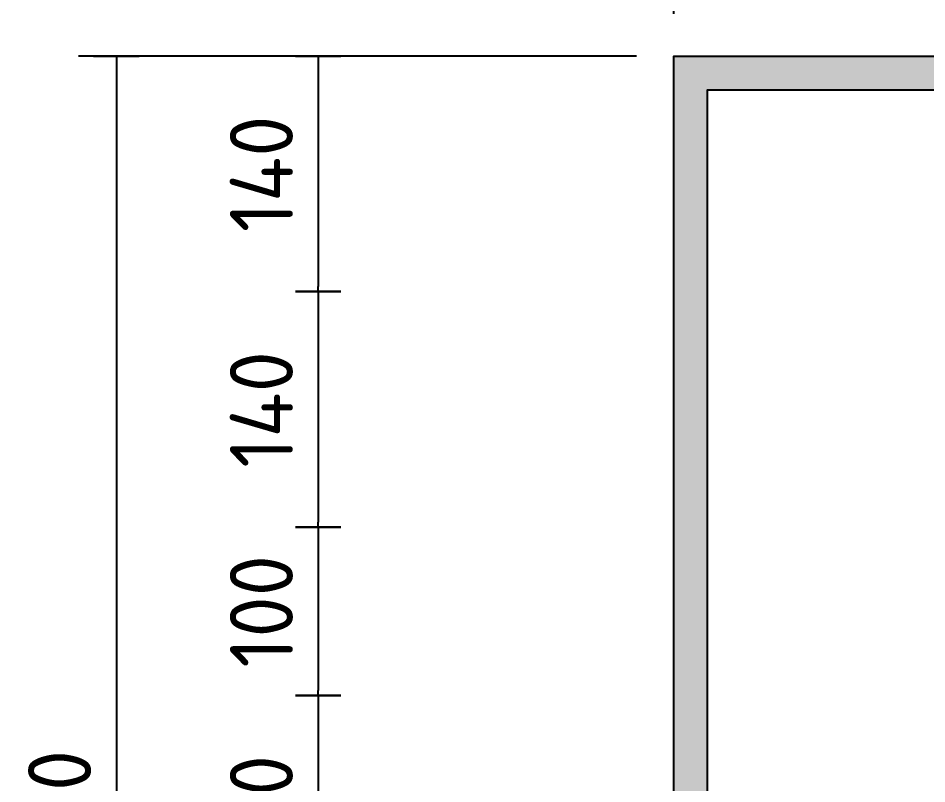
# Model space of a CAD drawing. Extents: x 0 to 420, y 0 to 297.
# Drawn here: x 136.38 to 172.4, y 205.79 to 236.12 of the extents above; entities that cross this region are included whole.
import ezdxf

# ---------------------------------------------------------------- set-up
doc = ezdxf.new("R2010")
doc.units = 0
doc.layers.get('0').update_dxf_attribs({"linetype": 'CONTINUOUS'})
doc.layers.get('DEFPOINTS').update_dxf_attribs({"linetype": 'CONTINUOUS'})
doc.layers.add('L25', color=1, linetype='CONTINUOUS')
doc.layers.add('T25', color=1, linetype='CONTINUOUS')
doc.styles.add('ISO', font='iso3098b.shx')
doc.dimstyles.new('SIGNSDIM', dxfattribs={"dimtxt": 2.5, "dimasz": 0.2, "dimexe": 1.5, "dimexo": 2, "dimgap": 1, "dimtad": 1, "dimdec": 4, "dimlfac": 15, "dimrnd": 1, "dimdsep": 46, "dimtxsty": 'ISO', "dimblk": 'SGNDIM', "dimcen": 2.5, "dimse2": 1, "dimadec": 0, "dimazin": 0, "dimtfac": 1, "dimtdec": 4, "dimtix": 1, "dimtmove": 0, "dimatfit": 3, "dimldrblk": 'SGNDIM', "dimfxl": 1, "dimtolj": 1, "dimtzin": 0, "dimarcsym": 0})

# ---------------------------------------------------------------- blocks, each defined once
blk = doc.blocks.new('SGNDIM')
for p, q in [((0, 4.5), (0, -4.5)), ((0, 0), (-1, 0))]:
    blk.add_line(p, q)
blk = doc.blocks.new('*D88')
at = {"layer": 'DEFPOINTS', "color": 0}
for p in [(242.367, 247.287), (162.367, 234.287), (242.367, 234.287)]:
    blk.add_point(p, dxfattribs=at)
at = {"layer": 'T25', "color": 0, "lineweight": -2}
for p, q in [((162.367, 236.287), (162.367, 248.787)), ((242.367, 236.287), (242.367, 248.787)), ((162.567, 247.287), (242.167, 247.287))]:
    blk.add_line(p, q, dxfattribs=at)
at = {"layer": 'T25', "color": 0, "lineweight": -2, "xscale": 0.2, "yscale": 0.2, "zscale": 0.2, "rotation": 180}
blk.add_blockref('SGNDIM', (162.367, 247.287), dxfattribs=at)
at = {"layer": 'T25', "color": 0, "lineweight": -2, "xscale": 0.2, "yscale": 0.2, "zscale": 0.2}
blk.add_blockref('SGNDIM', (242.367, 247.287), dxfattribs=at)
at = {"layer": 'T25', "color": 0, "insert": (202.367, 249.537), "char_height": 2.5, "attachment_point": 5, "style": 'ISO'}
blk.add_mtext('\\A1;1200', dxfattribs=at)
blk = doc.blocks.new('*D95')
at = {"layer": 'DEFPOINTS', "color": 0}
for p in [(162.367, 209.287), (148.275, 199.953), (162.367, 199.953)]:
    blk.add_point(p, dxfattribs=at)
at = {"layer": 'T25', "color": 0, "lineweight": -2}
blk.add_line((148.275, 209.087), (148.275, 200.153), dxfattribs=at)
at = {"layer": 'T25', "color": 0, "lineweight": -2, "xscale": 0.2, "yscale": 0.2, "zscale": 0.2}
for p, rotation in [((148.275, 209.287), 90), ((148.275, 199.953), 270)]:
    blk.add_blockref('SGNDIM', p, dxfattribs=dict(at, rotation=rotation))
at = {"layer": 'T25', "color": 0, "insert": (146.025, 204.62), "char_height": 2.5, "attachment_point": 5, "rotation": 90, "style": 'ISO'}
blk.add_mtext('\\A1;140', dxfattribs=at)
blk = doc.blocks.new('*D96')
at = {"layer": 'DEFPOINTS', "color": 0}
for p in [(162.367, 215.953), (148.275, 209.287), (162.367, 209.287)]:
    blk.add_point(p, dxfattribs=at)
at = {"layer": 'T25', "color": 0, "lineweight": -2}
blk.add_line((148.275, 215.753), (148.275, 209.487), dxfattribs=at)
at = {"layer": 'T25', "color": 0, "lineweight": -2, "xscale": 0.2, "yscale": 0.2, "zscale": 0.2}
for p, rotation in [((148.275, 215.953), 90), ((148.275, 209.287), 270)]:
    blk.add_blockref('SGNDIM', p, dxfattribs=dict(at, rotation=rotation))
at = {"layer": 'T25', "color": 0, "insert": (146.025, 212.62), "char_height": 2.5, "attachment_point": 5, "rotation": 90, "style": 'ISO'}
blk.add_mtext('\\A1;100', dxfattribs=at)
blk = doc.blocks.new('*D97')
at = {"layer": 'DEFPOINTS', "color": 0}
for p in [(162.367, 225.287), (148.275, 215.953), (162.367, 215.953)]:
    blk.add_point(p, dxfattribs=at)
at = {"layer": 'T25', "color": 0, "lineweight": -2}
blk.add_line((148.275, 225.087), (148.275, 216.153), dxfattribs=at)
at = {"layer": 'T25', "color": 0, "lineweight": -2, "xscale": 0.2, "yscale": 0.2, "zscale": 0.2}
for p, rotation in [((148.275, 225.287), 90), ((148.275, 215.953), 270)]:
    blk.add_blockref('SGNDIM', p, dxfattribs=dict(at, rotation=rotation))
at = {"layer": 'T25', "color": 0, "insert": (146.025, 220.62), "char_height": 2.5, "attachment_point": 5, "rotation": 90, "style": 'ISO'}
blk.add_mtext('\\A1;140', dxfattribs=at)
blk = doc.blocks.new('*D98')
at = {"layer": 'DEFPOINTS', "color": 0}
for p in [(162.889, 234.62), (148.275, 225.287), (162.889, 225.287)]:
    blk.add_point(p, dxfattribs=at)
at = {"layer": 'T25', "color": 0, "lineweight": -2}
for p, q in [((160.889, 234.62), (146.775, 234.62)), ((148.275, 234.42), (148.275, 225.487))]:
    blk.add_line(p, q, dxfattribs=at)
at = {"layer": 'T25', "color": 0, "lineweight": -2, "xscale": 0.2, "yscale": 0.2, "zscale": 0.2}
for p, rotation in [((148.275, 234.62), 90), ((148.275, 225.287), 270)]:
    blk.add_blockref('SGNDIM', p, dxfattribs=dict(at, rotation=rotation))
at = {"layer": 'T25', "color": 0, "insert": (146.025, 229.953), "char_height": 2.5, "attachment_point": 5, "rotation": 90, "style": 'ISO'}
blk.add_mtext('\\A1;140', dxfattribs=at)
blk = doc.blocks.new('*D110')
at = {"layer": 'DEFPOINTS', "color": 0}
for p in [(162.615, 234.62), (140.275, 174.62), (162.615, 174.62)]:
    blk.add_point(p, dxfattribs=at)
at = {"layer": 'T25', "color": 0, "lineweight": -2}
for p, q in [((160.615, 234.62), (138.775, 234.62)), ((140.275, 234.42), (140.275, 174.82)), ((160.615, 174.62), (138.775, 174.62))]:
    blk.add_line(p, q, dxfattribs=at)
at = {"layer": 'T25', "color": 0, "lineweight": -2, "xscale": 0.2, "yscale": 0.2, "zscale": 0.2}
for p, rotation in [((140.275, 234.62), 90), ((140.275, 174.62), 270)]:
    blk.add_blockref('SGNDIM', p, dxfattribs=dict(at, rotation=rotation))
at = {"layer": 'T25', "color": 0, "insert": (138.025, 204.62), "char_height": 2.5, "attachment_point": 5, "rotation": 90, "style": 'ISO'}
blk.add_mtext('\\A1;900', dxfattribs=at)

msp = doc.modelspace()

# ---------------------------------------------------------------- hatches: boundary and pattern name
at = {"layer": 'L25'}
h = msp.add_hatch(color=256, dxfattribs=at)
h.paths.add_polyline_path([(162.3667145, 174.6201049), (162.3667145, 234.6201049), (242.3667145, 234.6201049), (242.3667145, 174.6201049)])
h.paths.add_polyline_path([(163.7000478, 175.9534382), (163.7000478, 233.2867716), (241.0333812, 233.2867716), (241.0333812, 175.9534382)], flags=16)

# ---------------------------------------------------------------- linework, layer by layer
for points in [[(162.3667145, 174.6201049), (162.3667145, 234.6201049), (242.3667145, 234.6201049), (242.3667145, 174.6201049)], [(163.7000478, 175.9534382), (163.7000478, 233.2867716), (241.0333812, 233.2867716), (241.0333812, 175.9534382)]]:
    msp.add_lwpolyline(points, close=True, dxfattribs=at)

# ---------------------------------------------------------------- dimensions: what is measured, and where the dimension line sits
at = {"layer": 'T25'}
dim = msp.add_linear_dim(base=(242.3667145, 247.2867716), p1=(162.3667145, 234.2867716), p2=(242.3667145, 234.2867716), dimstyle='SIGNSDIM', override={"dimse2": 0}, dxfattribs=at)
dim.commit()
dim.dimension.update_dxf_attribs({"geometry": '*D88', "text_midpoint": (202.3667145, 249.5367716)})
for base, p1, p2, override, picture, middle in [((140.2746861, 174.6201049), (162.6149395, 234.6201049), (162.6149395, 174.6201049), {"dimse2": 0}, '*D110', (138.0246861, 204.6201049)), ((148.2746861, 215.9534382), (162.3667145, 225.2867716), (162.3667145, 215.9534382), {"dimse1": 1}, '*D97', (146.0246861, 220.6201049)), ((148.2746861, 209.2867716), (162.3667145, 215.9534382), (162.3667145, 209.2867716), {"dimse1": 1}, '*D96', (146.0246861, 212.6201049)), ((148.2746861, 199.9534382), (162.3667145, 209.2867716), (162.3667145, 199.9534382), {"dimse1": 1}, '*D95', (146.0246861, 204.6201049))]:
    dim = msp.add_linear_dim(base=base, p1=p1, p2=p2, angle=90, dimstyle='SIGNSDIM', override=override, dxfattribs=at)
    dim.commit()
    dim.dimension.update_dxf_attribs({"geometry": picture, "text_midpoint": middle})
dim = msp.add_linear_dim(base=(148.2746861, 225.2867716), p1=(162.8886415, 234.6201049), p2=(162.8886415, 225.2867716), angle=90, dimstyle='SIGNSDIM', dxfattribs=at)
dim.commit()
dim.dimension.update_dxf_attribs({"geometry": '*D98', "text_midpoint": (146.0246861, 229.9534382)})

doc.saveas('drawing.dxf')
